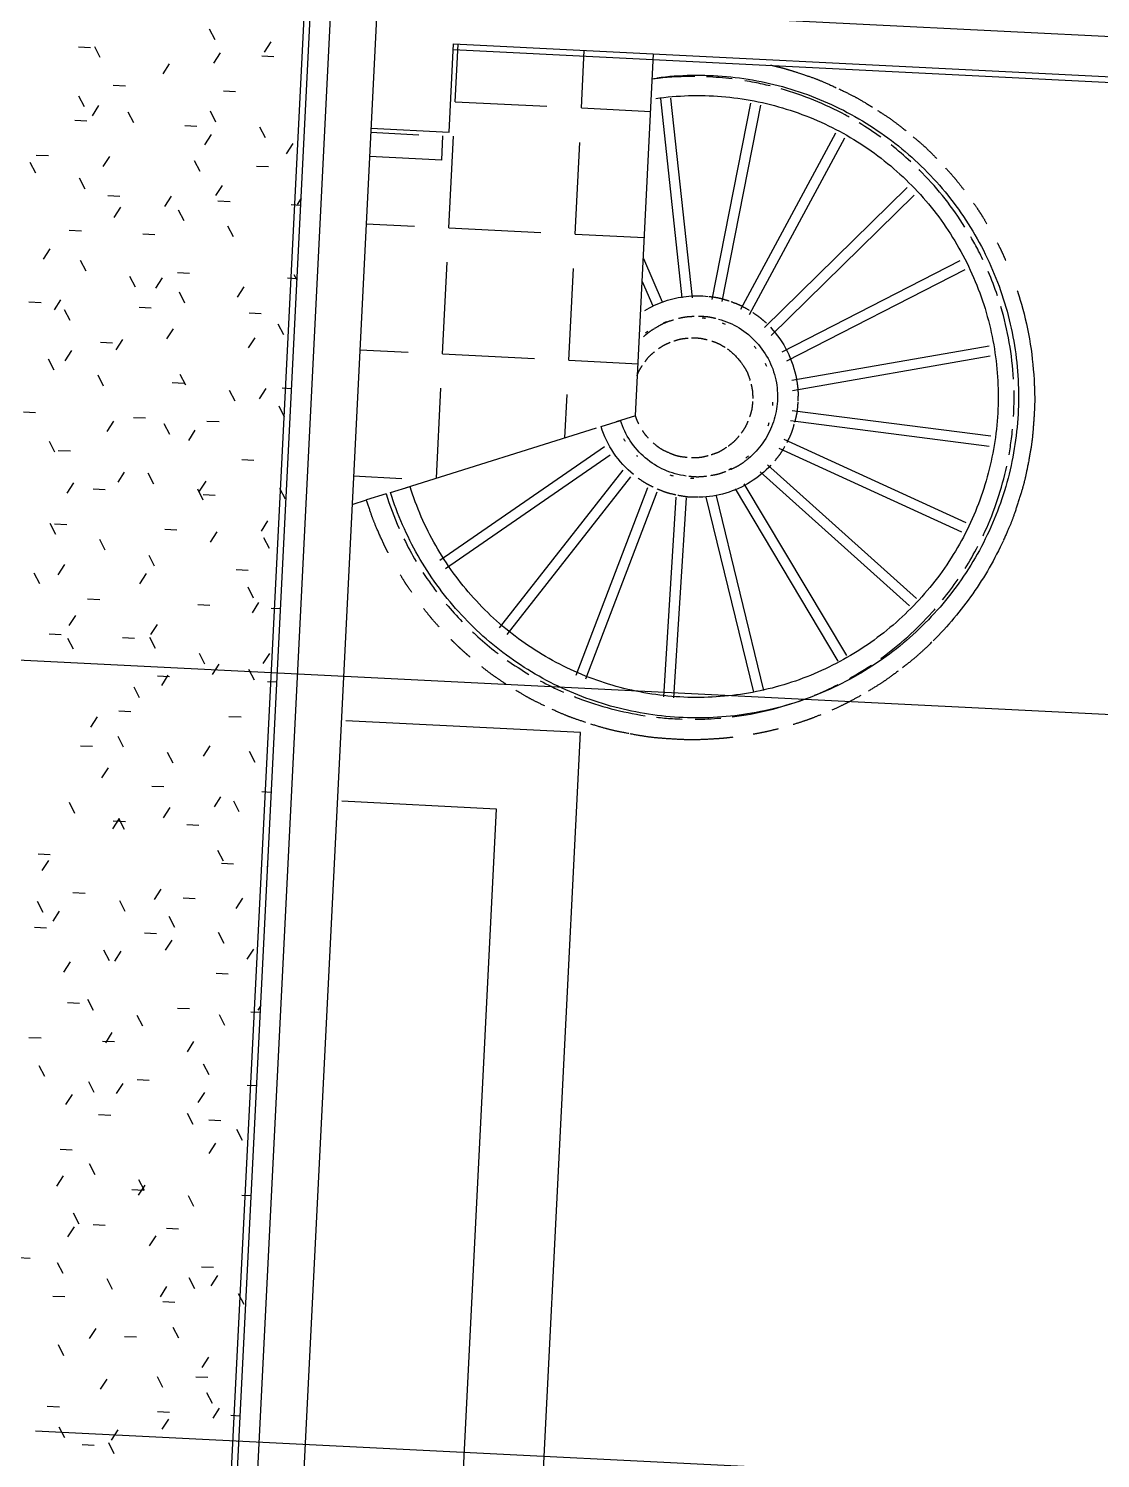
# Model space of a CAD drawing. Extents: x 549999 to 550212, y 1838161 to 1838467.
# Drawn here: x 550165.017 to 550167.685, y 1838345.438 to 1838348.997 of the extents above; entities that cross this region are included whole.
import ezdxf

# ---------------------------------------------------------------- set-up
doc = ezdxf.new("R2010")
doc.units = 0
for name, color, linetype in [('Level 10', 7, 'Continuous'), ('Level 15', 7, 'Continuous'), ('Level 18', 7, 'Continuous'), ('Level 36', 7, 'Continuous'), ('Level 4', 7, 'Continuous'), ('Level 8', 7, 'Continuous'), ('Level 9', 7, 'Continuous')]:
    doc.layers.add(name, color=color, linetype=linetype)

# ---------------------------------------------------------------- blocks, each defined once
blk = doc.blocks.new('TOP_R5')
at = {"layer": 'Level 10'}
blk.add_line((-150.16, 203.4), (-145.39, 205.16), dxfattribs=at)
for points, degree in [([(-140.71, 232.84), (-139.2, 233.86), (-135.95, 235.58), (-130.64, 237.04), (-126.97, 237.22), (-125.15, 237.12)], 3), ([(-124.93, 237.1), (-123.21, 236.99), (-121.51, 236.69), (-119.85, 236.23)], 2), ([(-119.4, 236.09), (-117.81, 235.62), (-116.28, 234.98), (-114.82, 234.2)], 2), ([(-132.28, 231.27), (-131, 231.64), (-129.69, 231.89), (-128.36, 232)], 2), ([(-127.32, 232.07), (-125.86, 232.12), (-124.39, 232.01), (-122.96, 231.74)], 2), ([(-122.32, 231.61), (-120.48, 231.21), (-116.92, 229.87), (-112.34, 226.45), (-108.9, 221.9), (-107.54, 218.34), (-107.12, 216.5)], 3), ([(-113.88, 233.68), (-112.63, 232.94), (-111.45, 232.09), (-110.34, 231.15)], 2), ([(-140.71, 226.28), (-139.91, 227.08), (-139.04, 227.81), (-138.11, 228.46)], 2), ([(-138.01, 228.52), (-136.6, 229.5), (-135.06, 230.3), (-133.44, 230.88)], 2), ([(-109.28, 230.19), (-107.52, 228.5), (-104.49, 224.61), (-102.71, 220.01), (-102.17, 217.63)], 3), ([(-102.17, 217.63), (-101.77, 215.86), (-101.56, 214.04), (-101.55, 212.23)], 2), ([(-107.12, 216.5), (-106.74, 214.79), (-106.41, 211.27), (-107.32, 206.04), (-109.55, 201.23), (-111.83, 198.52), (-113.12, 197.33)], 3), ([(-101.55, 212.02), (-101.55, 210.29), (-101.74, 208.57), (-102.09, 206.88)], 2), ([(-141.48, 191.87), (-143.44, 193.31), (-146.95, 196.78), (-149.32, 201.11), (-150.16, 203.4)], 3), ([(-128.36, 192.16), (-130.24, 192.32), (-133.95, 193.18), (-138.93, 195.97), (-142.94, 200.04), (-144.74, 203.39), (-145.39, 205.16)], 3), ([(-102.2, 206.42), (-102.57, 204.81), (-103.1, 203.24), (-103.78, 201.73)], 2), ([(-104.25, 200.76), (-104.9, 199.47), (-105.67, 198.23), (-106.54, 197.07)], 2), ([(-107.43, 195.95), (-108.86, 194.24), (-112.19, 191.21), (-118.21, 188.14), (-122.62, 187.22), (-124.85, 187.06)], 3), ([(-113.21, 197.25), (-114.48, 196.1), (-115.9, 195.11), (-117.43, 194.32)], 2), ([(-123.35, 192.35), (-124.79, 192.11), (-126.26, 192.03), (-127.72, 192.11)], 2), ([(-118.54, 193.79), (-119.75, 193.25), (-121.02, 192.84), (-122.32, 192.55)], 2), ([(-136.46, 189.01), (-137.8, 189.58), (-139.09, 190.26), (-140.3, 191.05)], 2), ([(-130.68, 187.33), (-132.32, 187.6), (-133.92, 188.03), (-135.47, 188.61)], 2), ([(-125.06, 187.05), (-126.78, 186.94), (-128.51, 187.01), (-130.22, 187.26)], 2)]:
    blk.add_open_spline(points, degree=degree, dxfattribs=at)
blk = doc.blocks.new('TOP_R6')
at = {"layer": 'Level 10'}
blk.add_line((-201.69, 184.4), (-196.92, 186.16), dxfattribs=at)
for points in [[(-140.66, 290.84), (-134.94, 291.86), (-123.29, 292.65), (-105.97, 290.02), (-89.62, 283.72), (-75.02, 274.03), (-62.85, 261.42), (-53.7, 246.48), (-49.89, 235.44), (-48.61, 229.77)], [(-140.65, 285.68), (-135.27, 286.7), (-124.28, 287.57), (-107.9, 285.25), (-92.42, 279.41), (-78.59, 270.35), (-67.05, 258.5), (-58.38, 244.42), (-54.78, 233.99), (-53.56, 228.65)], [(-48.61, 229.77), (-47.34, 224.18), (-46.01, 212.72), (-47.73, 195.5), (-53.09, 179.04), (-61.84, 164.1), (-73.57, 151.38), (-87.75, 141.46), (-103.72, 134.78), (-120.75, 131.68), (-138.04, 132.27), (-154.82, 136.55), (-170.29, 144.31), (-183.75, 155.19), (-194.57, 168.69), (-199.71, 179.02), (-201.69, 184.4)], [(-53.56, 228.65), (-52.38, 223.41), (-51.13, 212.68), (-52.74, 196.55), (-57.76, 181.14), (-65.95, 167.15), (-76.94, 155.24), (-90.22, 145.94), (-105.18, 139.69), (-121.12, 136.78), (-137.32, 137.34), (-153.03, 141.34), (-167.52, 148.61), (-180.12, 158.8), (-190.26, 171.44), (-195.07, 181.12), (-196.92, 186.16)]]:
    blk.add_open_spline(points, degree=3, dxfattribs=at)
blk = doc.blocks.new('FLOO13')
at = {"layer": 'Level 8'}
for p, q in [((-151.49, 127.1), (-209.99, 127.1)), ((-151.49, -482.9), (-151.49, 127.1)), ((-209.99, 107.1), (-171.49, 107.1)), ((-171.49, 107.1), (-171.49, -462.9))]:
    blk.add_line(p, q, dxfattribs=at)

msp = doc.modelspace()

# ---------------------------------------------------------------- linework, layer by layer
at = {"layer": 'Level 15'}
for p, q in [((550165.481, 1838348.9691), (550165.4672, 1838348.9959)), ((550165.1409, 1838348.9519), (550165.171, 1838348.9504)), ((550165.1952, 1838348.9253), (550165.1814, 1838348.9522)), ((550165.4934, 1838348.9367), (550165.477, 1838348.9114)), ((550165.6198, 1838348.9639), (550165.6035, 1838348.9385)), ((550166.0789, 1838348.8153), (550166.0861, 1838348.9584)), ((550166.3928, 1838348.7996), (550166.4, 1838348.9427)), ((550165.367, 1838348.9095), (550165.3506, 1838348.8842)), ((550165.5975, 1838348.9291), (550165.6276, 1838348.9276)), ((550165.1555, 1838348.8022), (550165.1418, 1838348.8291)), ((550165.2276, 1838348.856), (550165.2578, 1838348.8545)), ((550165.5016, 1838348.8423), (550165.5318, 1838348.8408)), ((550165.191, 1838348.8055), (550165.1746, 1838348.7802)), ((550165.4831, 1838348.7646), (550165.4693, 1838348.7915)), ((550166.0789, 1838348.8153), (550166.3072, 1838348.8038)), ((550166.3928, 1838348.7996), (550166.5656, 1838348.7909)), ((550165.1317, 1838348.7693), (550165.1619, 1838348.7678)), ((550165.2786, 1838348.7626), (550165.2648, 1838348.7894)), ((550165.4057, 1838348.7556), (550165.4359, 1838348.7541)), ((550165.471, 1838348.7335), (550165.4546, 1838348.7081)), ((550165.6061, 1838348.725), (550165.5924, 1838348.7518)), ((550166.0632, 1838348.5013), (550166.0746, 1838348.7296)), ((550165.6742, 1838348.711), (550165.6579, 1838348.6857)), ((550166.3772, 1838348.4856), (550166.3886, 1838348.7139)), ((550165.0345, 1838348.6374), (550165.0207, 1838348.6643)), ((550165.0359, 1838348.6825), (550165.066, 1838348.681)), ((550165.2181, 1838348.6791), (550165.2018, 1838348.6537)), ((550165.4434, 1838348.6415), (550165.4296, 1838348.6684)), ((550165.5838, 1838348.6551), (550165.6139, 1838348.6536)), ((550165.1576, 1838348.5978), (550165.1438, 1838348.6246)), ((550165.2139, 1838348.5821), (550165.2441, 1838348.5805)), ((550165.3718, 1838348.5799), (550165.3554, 1838348.5545)), ((550165.4982, 1838348.607), (550165.4818, 1838348.5817)), ((550165.2453, 1838348.5527), (550165.229, 1838348.5273)), ((550165.4037, 1838348.5185), (550165.39, 1838348.5453)), ((550165.4879, 1838348.5684), (550165.5181, 1838348.5668)), ((550165.6706, 1838348.5592), (550165.6942, 1838348.558)), ((550165.6951, 1838348.5748), (550165.685, 1838348.5593)), ((550165.8571, 1838348.5116), (550165.9776, 1838348.5056)), ((550165.118, 1838348.4953), (550165.1482, 1838348.4938)), ((550165.3007, 1838348.4862), (550165.3308, 1838348.4847)), ((550165.5268, 1838348.4788), (550165.513, 1838348.5056)), ((550166.0632, 1838348.5013), (550166.2915, 1838348.4899)), ((550166.3772, 1838348.4856), (550166.5499, 1838348.477)), ((550165.0693, 1838348.4487), (550165.0529, 1838348.4233)), ((550165.1596, 1838348.3933), (550165.1458, 1838348.4202)), ((550166.0475, 1838348.1874), (550166.0589, 1838348.4157)), ((550166.3615, 1838348.1717), (550166.3729, 1838348.4)), ((550165.2827, 1838348.3537), (550165.2689, 1838348.3805)), ((550165.3493, 1838348.3766), (550165.333, 1838348.3513)), ((550165.3875, 1838348.3903), (550165.4176, 1838348.3888)), ((550165.6614, 1838348.3766), (550165.6851, 1838348.3754)), ((550165.6849, 1838348.3708), (550165.6778, 1838348.3846)), ((550165.4058, 1838348.314), (550165.392, 1838348.3409)), ((550165.5526, 1838348.3542), (550165.5362, 1838348.3289)), ((550165.0176, 1838348.3172), (550165.0477, 1838348.3157)), ((550165.0965, 1838348.3222), (550165.0801, 1838348.2969)), ((550165.1199, 1838348.2702), (550165.1062, 1838348.2971)), ((550165.2916, 1838348.3035), (550165.3217, 1838348.302)), ((550165.5655, 1838348.2898), (550165.5957, 1838348.2883)), ((550165.6519, 1838348.2347), (550165.6382, 1838348.2615)), ((550165.2501, 1838348.223), (550165.2337, 1838348.1977)), ((550165.3765, 1838348.2502), (550165.3602, 1838348.2249)), ((550165.5798, 1838348.2278), (550165.5634, 1838348.2024)), ((550165.1237, 1838348.1958), (550165.1073, 1838348.1705)), ((550165.1957, 1838348.2167), (550165.2258, 1838348.2152)), ((550165.8414, 1838348.1977), (550165.9619, 1838348.1917)), ((550166.0475, 1838348.1874), (550166.2758, 1838348.176)), ((550165.0803, 1838348.1472), (550165.0665, 1838348.174)), ((550166.3615, 1838348.1717), (550166.5342, 1838348.1631)), ((550165.2034, 1838348.1075), (550165.1896, 1838348.1344)), ((550165.3738, 1838348.1163), (550165.4039, 1838348.1148)), ((550165.4078, 1838348.1095), (550165.3941, 1838348.1364)), ((550165.5309, 1838348.0699), (550165.5171, 1838348.0967)), ((550165.6069, 1838348.1013), (550165.5906, 1838348.076)), ((550165.6477, 1838348.1026), (550165.6714, 1838348.1014)), ((550166.0321, 1838347.8783), (550166.0432, 1838348.1018)), ((550166.3518, 1838347.9784), (550166.3572, 1838348.0861)), ((550165.0039, 1838348.0432), (550165.034, 1838348.0417)), ((550165.654, 1838348.0302), (550165.6402, 1838348.0571)), ((550165.2277, 1838348.0198), (550165.2113, 1838347.9944)), ((550165.2779, 1838348.0295), (550165.308, 1838348.028)), ((550165.3682, 1838347.9865), (550165.3544, 1838348.0133)), ((550165.4605, 1838348.0204), (550165.4907, 1838348.0189)), ((550165.4309, 1838347.9973), (550165.4145, 1838347.972)), ((550165.0823, 1838347.9427), (550165.0686, 1838347.9696)), ((550165.0907, 1838347.9473), (550165.1208, 1838347.9458)), ((550165.5473, 1838347.9245), (550165.5774, 1838347.923)), ((550165.1284, 1838347.8662), (550165.1121, 1838347.8408)), ((550165.2549, 1838347.8934), (550165.2385, 1838347.868)), ((550165.3285, 1838347.8634), (550165.3147, 1838347.8902)), ((550165.4581, 1838347.8709), (550165.4417, 1838347.8456)), ((550165.8257, 1838347.8838), (550165.9462, 1838347.8777)), ((550165.1774, 1838347.8514), (550165.2076, 1838347.8499)), ((550165.4516, 1838347.8237), (550165.4378, 1838347.8506)), ((550165.4514, 1838347.8377), (550165.4815, 1838347.8362)), ((550165.656, 1838347.8258), (550165.6423, 1838347.8526)), ((550165.0844, 1838347.7382), (550165.0706, 1838347.7651)), ((550165.0815, 1838347.7647), (550165.1117, 1838347.7632)), ((550165.6117, 1838347.7717), (550165.5953, 1838347.7463)), ((550165.2075, 1838347.6986), (550165.1937, 1838347.7254)), ((550165.3555, 1838347.751), (550165.3856, 1838347.7495)), ((550165.4853, 1838347.7445), (550165.4689, 1838347.7192)), ((550165.6164, 1838347.7027), (550165.6026, 1838347.7295)), ((550165.106, 1838347.6629), (550165.0896, 1838347.6376)), ((550165.3305, 1838347.6589), (550165.3168, 1838347.6858)), ((550165.0447, 1838347.6152), (550165.0309, 1838347.642)), ((550165.3092, 1838347.6405), (550165.2929, 1838347.6152)), ((550165.5336, 1838347.6505), (550165.5637, 1838347.649)), ((550165.5767, 1838347.5796), (550165.5629, 1838347.6064)), ((550165.1637, 1838347.5775), (550165.1939, 1838347.576)), ((550165.4377, 1838347.5638), (550165.4678, 1838347.5623)), ((550165.5893, 1838347.5685), (550165.5729, 1838347.5431)), ((550165.6203, 1838347.5546), (550165.644, 1838347.5535)), ((550165.1332, 1838347.5365), (550165.1168, 1838347.5112)), ((550165.3364, 1838347.5141), (550165.3201, 1838347.4887)), ((550165.0678, 1838347.4907), (550165.098, 1838347.4892)), ((550165.1281, 1838347.4524), (550165.1144, 1838347.4793)), ((550165.2505, 1838347.4816), (550165.2806, 1838347.4801)), ((550165.3326, 1838347.4545), (550165.3188, 1838347.4813)), ((550165.4557, 1838347.4148), (550165.4419, 1838347.4417)), ((550165.6165, 1838347.442), (550165.6001, 1838347.4167)), ((550165.4901, 1838347.4148), (550165.4737, 1838347.3895)), ((550165.3372, 1838347.3857), (550165.3674, 1838347.3842)), ((550165.3636, 1838347.3877), (550165.3473, 1838347.3623)), ((550165.5787, 1838347.3751), (550165.565, 1838347.402)), ((550165.6112, 1838347.372), (550165.6349, 1838347.3708)), ((550165.2929, 1838347.3314), (550165.2791, 1838347.3582)), ((550165.2413, 1838347.2989), (550165.2715, 1838347.2974)), ((550165.1876, 1838347.2837), (550165.1712, 1838347.2583)), ((550165.5153, 1838347.2852), (550165.5455, 1838347.2837)), ((550165.2532, 1838347.2083), (550165.2395, 1838347.2352)), ((550165.1455, 1838347.2122), (550165.1756, 1838347.2107)), ((550165.3763, 1838347.1686), (550165.3626, 1838347.1955)), ((550165.4676, 1838347.2116), (550165.4513, 1838347.1863)), ((550165.5808, 1838347.1707), (550165.567, 1838347.1975)), ((550165.2148, 1838347.1572), (550165.1984, 1838347.1319)), ((550165.3235, 1838347.1117), (550165.3537, 1838347.1102)), ((550165.4948, 1838347.0852), (550165.4784, 1838347.0598)), ((550165.5975, 1838347.098), (550165.6212, 1838347.0968)), ((550165.1322, 1838347.0435), (550165.1184, 1838347.0704)), ((550165.3684, 1838347.058), (550165.352, 1838347.0326)), ((550165.5411, 1838347.0476), (550165.5274, 1838347.0745)), ((550165.242, 1838347.0308), (550165.2256, 1838347.0055)), ((550165.2276, 1838347.0249), (550165.2578, 1838347.0234)), ((550165.2553, 1838347.0038), (550165.2415, 1838347.0307)), ((550165.4103, 1838347.0158), (550165.4404, 1838347.0143)), ((550165.0404, 1838346.9428), (550165.0706, 1838346.9412)), ((550165.5015, 1838346.9245), (550165.4877, 1838346.9514)), ((550165.0659, 1838346.9268), (550165.0496, 1838346.9015)), ((550165.4971, 1838346.9199), (550165.5272, 1838346.9184)), ((550165.6118, 1838346.9096), (550165.6108, 1838346.9117)), ((550165.1272, 1838346.8469), (550165.1573, 1838346.8454)), ((550165.346, 1838346.8548), (550165.3296, 1838346.8294)), ((550165.4012, 1838346.8332), (550165.4313, 1838346.8317)), ((550165.0529, 1838346.7973), (550165.0391, 1838346.8242)), ((550165.0931, 1838346.8004), (550165.0767, 1838346.775)), ((550165.2573, 1838346.7994), (550165.2436, 1838346.8262)), ((550165.5492, 1838346.8323), (550165.5328, 1838346.807)), ((550165.3804, 1838346.7597), (550165.3667, 1838346.7866)), ((550165.0313, 1838346.7601), (550165.0614, 1838346.7586)), ((550165.3053, 1838346.7464), (550165.3354, 1838346.7449)), ((550165.3732, 1838346.7283), (550165.3568, 1838346.703)), ((550165.5035, 1838346.7201), (550165.4897, 1838346.7469)), ((550165.2177, 1838346.6763), (550165.2039, 1838346.7032)), ((550165.2467, 1838346.7011), (550165.2304, 1838346.6758)), ((550165.5764, 1838346.7059), (550165.56, 1838346.6806)), ((550165.1203, 1838346.674), (550165.1039, 1838346.6486)), ((550165.4834, 1838346.6459), (550165.5135, 1838346.6444)), ((550165.1135, 1838346.5729), (550165.1436, 1838346.5714)), ((550165.178, 1838346.5532), (550165.1642, 1838346.5801)), ((550165.3875, 1838346.5592), (550165.4176, 1838346.5577)), ((550165.5701, 1838346.5501), (550165.5938, 1838346.5489)), ((550165.5946, 1838346.5656), (550165.5872, 1838346.5541)), ((550165.3011, 1838346.5136), (550165.2873, 1838346.5404)), ((550165.5055, 1838346.5156), (550165.4918, 1838346.5425)), ((550165.0176, 1838346.4861), (550165.0477, 1838346.4846)), ((550165.2243, 1838346.4979), (550165.2079, 1838346.4726)), ((550165.2003, 1838346.477), (550165.2304, 1838346.4755)), ((550165.4275, 1838346.4755), (550165.4112, 1838346.4501)), ((550165.057, 1838346.3884), (550165.0432, 1838346.4153)), ((550165.4659, 1838346.3925), (550165.4521, 1838346.4194)), ((550165.1801, 1838346.3488), (550165.1663, 1838346.3756)), ((550165.2515, 1838346.3715), (550165.2351, 1838346.3461)), ((550165.287, 1838346.3811), (550165.3172, 1838346.3796)), ((550165.1251, 1838346.3443), (550165.1087, 1838346.319)), ((550165.4547, 1838346.3491), (550165.4384, 1838346.3237)), ((550165.561, 1838346.3674), (550165.5847, 1838346.3662)), ((550165.1911, 1838346.2943), (550165.2213, 1838346.2928)), ((550165.4262, 1838346.2694), (550165.4125, 1838346.2963)), ((550165.4651, 1838346.2806), (550165.4952, 1838346.2791)), ((550165.5493, 1838346.2298), (550165.5355, 1838346.2566)), ((550165.0952, 1838346.2076), (550165.1254, 1838346.2061)), ((550165.4819, 1838346.2226), (550165.4655, 1838346.1973)), ((550165.1821, 1838346.1443), (550165.1683, 1838346.1712)), ((550165.1026, 1838346.1411), (550165.0863, 1838346.1157)), ((550165.3052, 1838346.1046), (550165.2914, 1838346.1315)), ((550165.2733, 1838346.1071), (550165.3035, 1838346.1056)), ((550165.3059, 1838346.1186), (550165.2895, 1838346.0933)), ((550165.4283, 1838346.065), (550165.4145, 1838346.0918)), ((550165.5473, 1838346.0934), (550165.571, 1838346.0922)), ((550165.1298, 1838346.0146), (550165.1135, 1838345.9893)), ((550165.1424, 1838346.0212), (550165.1287, 1838346.0481)), ((550165.1774, 1838346.0204), (550165.2076, 1838346.0189)), ((550165.3331, 1838345.9922), (550165.3167, 1838345.9669)), ((550165.3601, 1838346.0112), (550165.3902, 1838346.0097)), ((550164.9902, 1838345.9382), (550165.0203, 1838345.9367)), ((550165.1028, 1838345.8981), (550165.089, 1838345.925)), ((550165.4468, 1838345.9153), (550165.477, 1838345.9138)), ((550165.2259, 1838345.8585), (550165.2121, 1838345.8853)), ((550165.4303, 1838345.8605), (550165.4165, 1838345.8874)), ((550165.4867, 1838345.893), (550165.4703, 1838345.8676)), ((550165.077, 1838345.8423), (550165.1071, 1838345.8408)), ((550165.3603, 1838345.8658), (550165.3439, 1838345.8404)), ((550165.5534, 1838345.8209), (550165.5396, 1838345.8477)), ((550165.3509, 1838345.8286), (550165.3811, 1838345.8271)), ((550165.1842, 1838345.7618), (550165.1678, 1838345.7364)), ((550165.2551, 1838345.7418), (550165.2852, 1838345.7403)), ((550165.3906, 1838345.7374), (550165.3769, 1838345.7643)), ((550165.1048, 1838345.6937), (550165.0911, 1838345.7205)), ((550165.4643, 1838345.6897), (550165.4479, 1838345.6644)), ((550165.2114, 1838345.6354), (550165.195, 1838345.61)), ((550165.351, 1838345.6144), (550165.3372, 1838345.6412)), ((550165.4331, 1838345.6414), (550165.4633, 1838345.6399)), ((550165.4741, 1838345.5747), (550165.4603, 1838345.6016)), ((550165.0633, 1838345.5683), (550165.0934, 1838345.5668)), ((550165.3373, 1838345.5546), (550165.3674, 1838345.5531)), ((550165.4915, 1838345.5633), (550165.4751, 1838345.538)), ((550165.365, 1838345.5361), (550165.3487, 1838345.5108)), ((550165.5199, 1838345.5455), (550165.5436, 1838345.5443)), ((550165.1069, 1838345.4892), (550165.0931, 1838345.5161)), ((550165.2386, 1838345.5089), (550165.2222, 1838345.4836)), ((550165.15, 1838345.4724), (550165.1802, 1838345.4709)), ((550165.2299, 1838345.4496), (550165.2162, 1838345.4764))]:
    msp.add_line(p, q, dxfattribs=at)
at = {"layer": 'Level 18'}
for p, q in [((550166.3407, 1838360.4885), (550165.2798, 1838339.2671)), ((550165.2135, 1838349.1022), (550184.117, 1838348.1571)), ((550165.0338, 1838345.5067), (550183.9373, 1838344.5616))]:
    msp.add_line(p, q, dxfattribs=at)
at = {"layer": 'Level 36'}
msp.add_line((550155.1187, 1838347.9192), (550184.1602, 1838346.4673), dxfattribs=at)
at = {"layer": 'Level 4'}
for p, q in [((550165.3489, 1838341.9515), (550165.7077, 1838349.1275)), ((550165.8875, 1838349.1185), (550165.5197, 1838341.7627)), ((550169.26, 1838348.7847), (550166.074, 1838348.944)), ((550165.8685, 1838348.739), (550165.9884, 1838348.733)), ((550166.0453, 1838348.6701), (550166.0483, 1838348.73)), ((550166.0453, 1838348.6701), (550165.8655, 1838348.6791))]:
    msp.add_line(p, q, dxfattribs=at)
at = {"layer": 'Level 8'}
for p, q in [((550165.3632, 1838341.9358), (550165.7227, 1838349.1268)), ((550166.0638, 1838348.7393), (550166.0747, 1838348.959)), ((550166.0747, 1838348.959), (550169.2608, 1838348.7997)), ((550166.5277, 1838348.0334), (550166.5727, 1838348.9341)), ((550165.869, 1838348.749), (550166.0638, 1838348.7393)), ((550165.9551, 1838347.8542), (550166.4307, 1838348.0031)), ((550165.8222, 1838347.8127), (550165.8581, 1838347.8239))]:
    msp.add_line(p, q, dxfattribs=at)
at = {"layer": 'Level 9'}
for p, q in [((550166.5894, 1838348.8228), (550166.6431, 1838348.3273)), ((550166.6148, 1838348.824), (550166.6686, 1838348.3273)), ((550166.8137, 1838348.8119), (550166.718, 1838348.3228)), ((550166.8385, 1838348.8067), (550166.7429, 1838348.3179)), ((550167.0251, 1838348.7367), (550166.7886, 1838348.298)), ((550167.0475, 1838348.7247), (550166.8103, 1838348.2846)), ((550167.204, 1838348.6013), (550166.8485, 1838348.2529)), ((550167.2216, 1838348.5829), (550166.8652, 1838348.2336)), ((550166.5473, 1838348.4251), (550166.5943, 1838348.3167)), ((550167.3354, 1838348.4195), (550166.892, 1838348.1919)), ((550166.5444, 1838348.3679), (550166.5709, 1838348.3068)), ((550167.3472, 1838348.397), (550166.9033, 1838348.1692)), ((550167.4081, 1838348.207), (550166.9171, 1838348.1212)), ((550167.4109, 1838348.1817), (550166.9188, 1838348.0957)), ((550167.4118, 1838347.9825), (550166.9175, 1838348.0461)), ((550166.5277, 1838348.0334), (550166.4792, 1838348.0183)), ((550167.4082, 1838347.9573), (550166.9137, 1838348.021)), ((550165.9551, 1838347.8542), (550166.4307, 1838348.0031)), ((550167.3505, 1838347.7666), (550166.8973, 1838347.974)), ((550166.0401, 1838347.6738), (550166.4507, 1838347.9573)), ((550167.34, 1838347.7435), (550166.8853, 1838347.9516)), ((550166.0548, 1838347.653), (550166.4649, 1838347.9363)), ((550167.2275, 1838347.5788), (550166.8562, 1838347.9113)), ((550166.1888, 1838347.5057), (550166.4969, 1838347.8984)), ((550166.2082, 1838347.4893), (550166.5159, 1838347.8814)), ((550167.2098, 1838347.5605), (550166.8381, 1838347.8935)), ((550165.9066, 1838347.8391), (550165.8581, 1838347.8239)), ((550166.3799, 1838347.3877), (550166.5579, 1838347.855)), ((550166.4036, 1838347.3788), (550166.5811, 1838347.8445)), ((550166.5977, 1838347.3336), (550166.6291, 1838347.8312)), ((550166.8218, 1838347.3455), (550166.7039, 1838347.831)), ((550166.8469, 1838347.3499), (550166.7293, 1838347.8343)), ((550167.0325, 1838347.423), (550166.7762, 1838347.8512)), ((550167.0541, 1838347.4364), (550166.7982, 1838347.864)), ((550166.623, 1838347.3317), (550166.6544, 1838347.8291))]:
    msp.add_line(p, q, dxfattribs=at)
for radius, start, end in [(0.8, 96.1851, 97.2243), (0.8, 89.6112, 96.1851), (0.8, 82.9559, 87.5591), (0.8, 78.9313, 80.6579), (0.8, 76.0547, 78.9313), (0.8, 61.6774, 74.0026), (0.8, 60.8548, 61.6774), (0.8, 54.1995, 58.8027), (0.8, 47.2983, 51.9015), (0.8, 44.4236, 45.2462), (0.8, 32.0983, 44.4236), (0.8, 27.1697, 30.0463), (0.8, 25.443, 27.1697), (0.8, 18.5419, 23.1451), (0.8, 9.9159, 16.4898), (0.2, 109.1309, 111.5162), (0.2, 80.854, 83.2393), (0.2, 65.9963, 68.3816), (0.2, 123.9886, 126.3739), (0.2, 37.7194, 40.1047), (0.8, 3.3419, 9.9159), (0.2, 22.8617, 25.247), (0.8, 356.6866, 1.2898), (0.2, 354.5847, 356.97), (0.2, 339.727, 342.1123), (0.2, 210.3231, 212.7084), (0.8, 349.7854, 352.662), (0.8, 352.662, 354.3887), (0.2, 225.5023, 226.5018), (0.2, 296.5924, 298.9777), (0.2, 311.4501, 313.8354), (0.8, 335.4081, 347.7334), (0.2, 253.4578, 255.8431), (0.2, 268.3155, 270.7008), (0.8, 197.3773, 203.9513), (0.8, 206.0033, 210.6065), (0.8, 334.5855, 335.4081), (0.8, 327.9302, 332.5334), (0.8, 212.9045, 214.6312), (0.8, 214.6312, 217.1263), (0.8, 321.029, 325.6322), (0.8, 219.9055, 224.168), (0.8, 318.1543, 318.9769), (0.8, 305.8291, 318.1543), (0.8, 226.7461, 227.4544), (0.8, 227.4544, 231.885), (0.8, 231.885, 232.7077), (0.8, 234.7598, 239.363), (0.8, 300.9004, 303.777), (0.8, 241.6609, 246.2641), (0.8, 299.1738, 300.9004), (0.8, 248.3162, 249.1389), (0.8, 292.2726, 296.8758), (0.8, 249.1389, 261.4641), (0.8, 277.0727, 283.6466), (0.8, 283.6466, 290.2205), (0.8, 263.5162, 266.3927), (0.8, 266.3927, 268.1194), (0.8, 270.4174, 275.0206)]:
    msp.add_arc((550166.6701, 1838348.078), radius, start, end, dxfattribs=at)
for points, degree in [([(550166.8639, 1838348.9064), (550166.8871, 1838348.901), (550166.9101, 1838348.8946), (550166.9327, 1838348.8873)], 2), ([(550166.9328, 1838348.8872), (550166.9651, 1838348.8767), (550166.9967, 1838348.8643), (550167.0275, 1838348.8501)], 2), ([(550167.0337, 1838348.8472), (550167.0625, 1838348.8336), (550167.0905, 1838348.8184), (550167.1176, 1838348.8016)], 2), ([(550167.1302, 1838348.7937), (550167.1548, 1838348.7779), (550167.1786, 1838348.7608), (550167.2014, 1838348.7425)], 2), ([(550167.2191, 1838348.7279), (550167.2395, 1838348.7108), (550167.259, 1838348.6926), (550167.2777, 1838348.6736)], 2), ([(550167.2992, 1838348.6508), (550167.3152, 1838348.6332), (550167.3305, 1838348.6149), (550167.345, 1838348.596)], 2), ([(550167.3691, 1838348.563), (550167.3809, 1838348.546), (550167.392, 1838348.5287), (550167.4025, 1838348.5109)], 2), ([(550167.4282, 1838348.4641), (550167.4357, 1838348.4495), (550167.4427, 1838348.4347), (550167.4492, 1838348.4197)], 2), ([(550167.4781, 1838348.3443), (550167.4804, 1838348.3376), (550167.4825, 1838348.3308), (550167.4846, 1838348.324)], 2), ([(550167.4847, 1838348.3237), (550167.4945, 1838348.2911), (550167.5102, 1838348.2249), (550167.5179, 1838348.1573), (550167.5197, 1838348.1233)], 3), ([(550166.6232, 1838348.2196), (550166.6347, 1838348.2235), (550166.6468, 1838348.2259), (550166.6589, 1838348.2268)], 2), ([(550166.6668, 1838348.2272), (550166.6798, 1838348.2275), (550166.6929, 1838348.226), (550166.7056, 1838348.2229)], 2), ([(550166.5507, 1838348.1674), (550166.5576, 1838348.1768), (550166.5657, 1838348.1853), (550166.5747, 1838348.1927)], 2), ([(550166.5845, 1838348.2002), (550166.5937, 1838348.2066), (550166.6036, 1838348.212), (550166.614, 1838348.2163)], 2), ([(550166.718, 1838348.2193), (550166.7294, 1838348.2154), (550166.7404, 1838348.2101), (550166.7506, 1838348.2036)], 2), ([(550166.756, 1838348.2), (550166.7632, 1838348.1949), (550166.7768, 1838348.1834), (550166.7882, 1838348.1696), (550166.7932, 1838348.1623)], 3), ([(550166.5312, 1838348.1324), (550166.5347, 1838348.1415), (550166.5392, 1838348.1503), (550166.5445, 1838348.1585)], 2), ([(550166.7935, 1838348.1619), (550166.8019, 1838348.1494), (550166.8085, 1838348.1357), (550166.8129, 1838348.1212)], 2), ([(550167.5197, 1838348.1227), (550167.5215, 1838348.0887), (550167.5213, 1838348.0547), (550167.519, 1838348.0208)], 2), ([(550166.8154, 1838348.1117), (550166.8181, 1838348.1), (550166.8194, 1838348.0881), (550166.8193, 1838348.0761)], 2), ([(550166.819, 1838348.0687), (550166.8182, 1838348.0559), (550166.8158, 1838348.0432), (550166.8117, 1838348.031)], 2), ([(550166.5355, 1838348.0135), (550166.5325, 1838348.02), (550166.5298, 1838348.0266), (550166.5277, 1838348.0334)], 2), ([(550166.8075, 1838348.02), (550166.8031, 1838348.0095), (550166.7975, 1838347.9995), (550166.7908, 1838347.9902)], 2), ([(550167.5189, 1838348.0201), (550167.5166, 1838347.9861), (550167.5122, 1838347.9523), (550167.5059, 1838347.9188)], 2), ([(550166.5593, 1838347.9781), (550166.5541, 1838347.9838), (550166.5494, 1838347.9899), (550166.5452, 1838347.9964)], 2), ([(550166.7854, 1838347.9833), (550166.7774, 1838347.9736), (550166.7682, 1838347.9649), (550166.7581, 1838347.9575)], 2), ([(550166.6094, 1838347.9417), (550166.5957, 1838347.9478), (550166.583, 1838347.9559), (550166.5717, 1838347.9658)], 2), ([(550166.6558, 1838347.9295), (550166.6401, 1838347.931), (550166.6246, 1838347.935), (550166.6102, 1838347.9414)], 2), ([(550166.7538, 1838347.9545), (550166.7422, 1838347.9466), (550166.7295, 1838347.9404), (550166.7163, 1838347.9361)], 2), ([(550166.7082, 1838347.9338), (550166.6948, 1838347.9302), (550166.6809, 1838347.9285), (550166.667, 1838347.9288)], 2), ([(550167.5058, 1838347.9183), (550167.4994, 1838347.8848), (550167.491, 1838347.8517), (550167.4806, 1838347.8192)], 2), ([(550165.8941, 1838347.7291), (550165.8802, 1838347.76), (550165.8682, 1838347.7916), (550165.8581, 1838347.8239)], 2), ([(550167.4805, 1838347.8189), (550167.4701, 1838347.7864), (550167.4577, 1838347.7545), (550167.4435, 1838347.7234)], 2), ([(550165.912, 1838347.6919), (550165.9058, 1838347.7039), (550165.9, 1838347.7161), (550165.8944, 1838347.7285)], 2), ([(550167.4434, 1838347.7233), (550167.4221, 1838347.6768), (550167.371, 1838347.5876), (550167.3047, 1838347.509), (550167.2683, 1838347.4731)], 3), ([(550165.9705, 1838347.5939), (550165.9605, 1838347.6083), (550165.951, 1838347.6229), (550165.9419, 1838347.6379)], 2), ([(550166.0388, 1838347.5076), (550166.0254, 1838347.5225), (550166.0125, 1838347.5378), (550166.0001, 1838347.5536)], 2), ([(550166.0948, 1838347.4512), (550166.0857, 1838347.4595), (550166.0768, 1838347.4681), (550166.068, 1838347.4768)], 2), ([(550166.1154, 1838347.4329), (550166.1084, 1838347.4389), (550166.1016, 1838347.445), (550166.0948, 1838347.4512)], 2), ([(550167.265, 1838347.4698), (550167.2419, 1838347.4472), (550167.2176, 1838347.4259), (550167.192, 1838347.4061)], 2), ([(550166.2048, 1838347.3657), (550166.1842, 1838347.3792), (550166.1642, 1838347.3935), (550166.1448, 1838347.4087)], 2), ([(550167.1814, 1838347.398), (550167.1576, 1838347.3801), (550167.1329, 1838347.3635), (550167.1074, 1838347.3482)], 2), ([(550166.3015, 1838347.3112), (550166.2768, 1838347.3231), (550166.2527, 1838347.3361), (550166.2294, 1838347.3503)], 2), ([(550167.0889, 1838347.3374), (550167.0653, 1838347.3241), (550167.041, 1838347.3118), (550167.0163, 1838347.3008)], 2), ([(550166.404, 1838347.2699), (550166.3755, 1838347.2793), (550166.3476, 1838347.2901), (550166.3203, 1838347.3024)], 2), ([(550166.5107, 1838347.2423), (550166.4788, 1838347.2484), (550166.4472, 1838347.2563), (550166.4161, 1838347.266)], 2), ([(550166.9889, 1838347.2892), (550166.9663, 1838347.28), (550166.9433, 1838347.2719), (550166.92, 1838347.2647)], 2), ([(550166.616, 1838347.2289), (550166.5819, 1838347.2311), (550166.548, 1838347.2353), (550166.5144, 1838347.2416)], 2), ([(550166.7176, 1838347.2285), (550166.6839, 1838347.2266), (550166.65, 1838347.2268), (550166.6163, 1838347.2289)], 2), ([(550166.77, 1838347.2331), (550166.7529, 1838347.2311), (550166.7357, 1838347.2296), (550166.7184, 1838347.2286)], 2), ([(550166.8825, 1838347.2541), (550166.8619, 1838347.2488), (550166.8411, 1838347.2443), (550166.8202, 1838347.2405)], 2)]:
    msp.add_open_spline(points, degree=degree, dxfattribs=at)

# ---------------------------------------------------------------- block references
at = {"layer": 'Level 10', "xscale": 0.010000000000000004, "yscale": 0.01, "rotation": -2.8619937920406366}
for name in ['TOP_R6', 'TOP_R5']:
    msp.add_blockref(name, (550167.84, 1838345.9), dxfattribs=at)
at = {"layer": 'Level 8', "xscale": 0.010000000000000004, "yscale": 0.01, "rotation": -2.8619937920406366}
msp.add_blockref('FLOO13', (550167.84, 1838345.9), dxfattribs=at)

doc.saveas('drawing.dxf')
